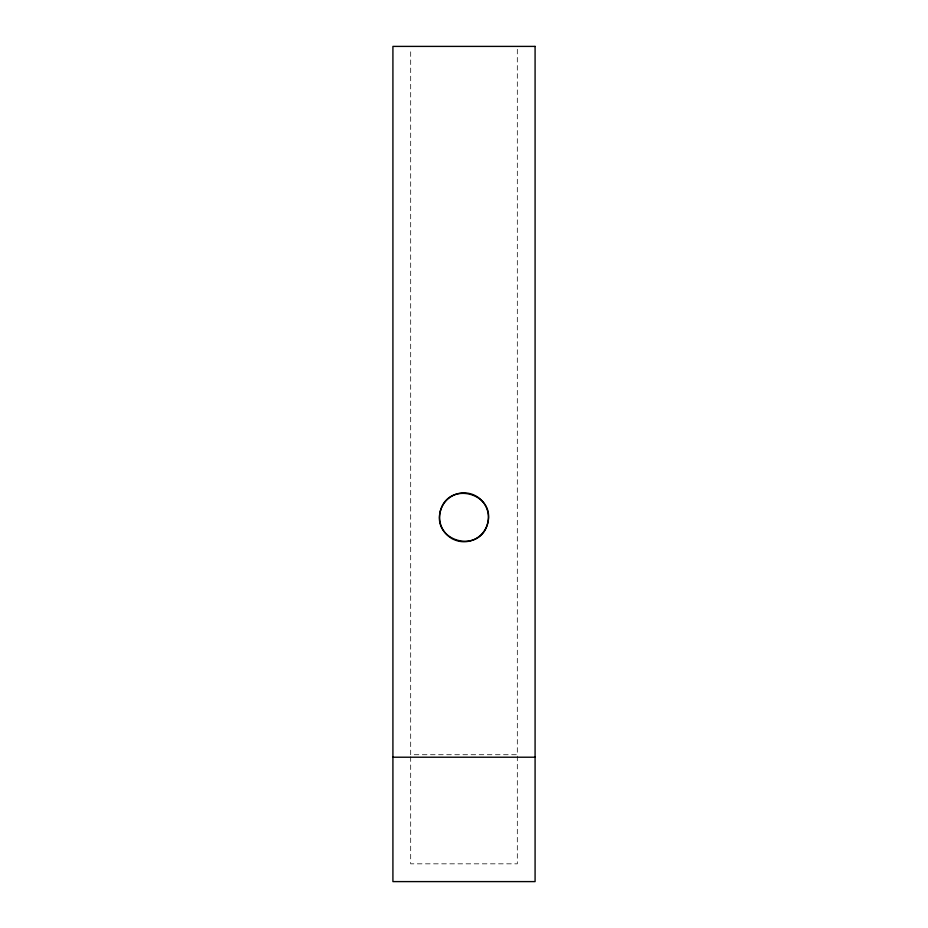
<?xml version="1.0" encoding="UTF-8"?>
<svg xmlns="http://www.w3.org/2000/svg" width="928" height="928" viewBox="0 0 928 928"><rect width="100%" height="100%" fill="white"/><g stroke="black" fill="none" stroke-linecap="round" stroke-linejoin="round"><path stroke-width="0.7" stroke-dasharray="4.64 3.48" d="M517.314 49.3L517.314 754.719L410.686 754.719L410.686 49.3M517.314 756.158L517.314 863.829L410.686 863.829L410.686 756.158"/><path stroke-width="1.39" d="M392.915 757.213L535.085 757.213M440.394 510.992C431.88 541.546 479.706 554.364 487.606 523.636C496.12 493.081 448.294 480.263 440.394 510.992M535.085 46.4L392.915 46.4L392.915 881.6L535.085 881.6L535.085 46.4M451.785 538.472A24.43 24.43 0 0 0 488.43 517.314A24.43 24.43 0 0 0 451.785 496.155A24.43 24.43 0 0 0 451.785 538.472"/></g></svg>
